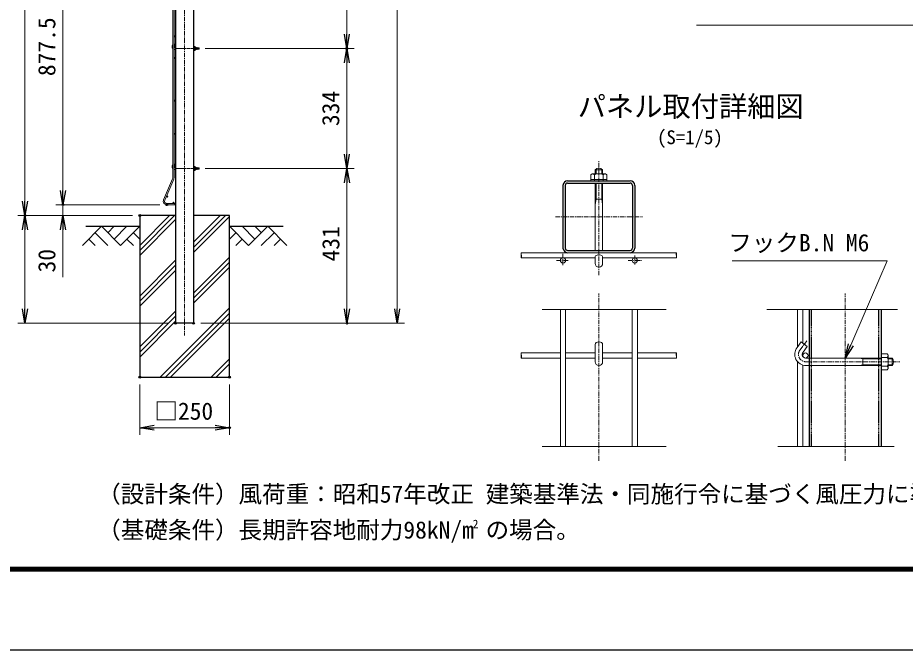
# Model space of a CAD drawing. Units: millimetres, scale not verified, with parts at other scales. Extents: x -4200 to 4200, y -2970 to 2970.
# Drawn here: x -554 to 1919, y -2970 to -1209 of the extents above; entities that cross this region are included whole.
import ezdxf
from ezdxf.enums import TextEntityAlignment as Align

# ---------------------------------------------------------------- set-up
doc = ezdxf.new("R2010")
doc.units = ezdxf.units.MM
doc.header["$LTSCALE"] = 10
doc.header["$PDMODE"] = 32
doc.header["$PDSIZE"] = 5
for name, pattern in [('USER1', [2, 1.25, -0.25, 0.25, -0.25]), ('USER2', [0.375, 0.25, -0.125]), ('USER3', [1.125, 0.75, -0.125, 0.125, -0.125])]:
    doc.linetypes.add(name, pattern=pattern)
for name, color, linetype, lineweight in [('0-0_D-TTL-TXT', 7, 'Continuous', 25), ('0-1_D-TTL', 7, 'Continuous', 25), ('0-2_D-BMK', 2, 'USER1', 13), ('0-3_D-STR2', 7, 'Continuous', 9), ('0-4_D-STR-DIM', 7, 'Continuous', 13), ('0-5_0', 7, 'Continuous', 25), ('0-7_D-STR-TXT', 7, 'Continuous', 13), ('0-8_D-STR3', 3, 'Continuous', 13), ('0-A_D-STR1', 1, 'Continuous', 25), ('0-B_D-BGD', 7, 'Continuous', 25), ('0-C_D-DCR-HCH', 7, 'Continuous', 13), ('0-D_D-STR4', 7, 'Continuous', 25)]:
    doc.layers.add(name, color=color, linetype=linetype, lineweight=lineweight)
doc.layers.add('0-6_DEFPOINTS', color=7, linetype='Continuous')
doc.styles.add('ＭＳ ゴシック', font='')
doc.styles.get('ＭＳ ゴシック').set_extended_font_data('MS Gothic')

# ---------------------------------------------------------------- blocks, each defined once
blk = doc.blocks.new('_OPEN')
at = {"layer": '0-5_0'}
blk.add_line((0, 0), (-10, 0), dxfattribs=at)
blk.add_lwpolyline([(-10, 1.667), (0, 0), (-10, -1.667)], dxfattribs=at)

msp = doc.modelspace()

# ---------------------------------------------------------------- linework, layer by layer
at = {"layer": '0-1_D-TTL', "color": 2}
msp.add_lwpolyline([(-4199.68, 2970.23), (4200.32, 2970.23), (4200.32, -2969.77), (-4199.68, -2969.77)], close=True, dxfattribs=at)
at = {"layer": '0-1_D-TTL'}
for points in [[(-3929.68, 2750.23), (3930.32, 2750.23), (3930.32, -2749.77), (-3929.68, -2749.77)], [(-3927.18, 2747.73), (3927.82, 2747.73), (3927.82, -2747.27), (-3927.18, -2747.27)], [(-3924.68, 2745.23), (3925.32, 2745.23), (3925.32, -2744.77), (-3924.68, -2744.77)], [(-3922.18, 2742.73), (3922.82, 2742.73), (3922.82, -2742.27), (-3922.18, -2742.27)], [(-3919.68, 2740.23), (3920.32, 2740.23), (3920.32, -2739.77), (-3919.68, -2739.77)]]:
    msp.add_lwpolyline(points, close=True, dxfattribs=at)
at = {"layer": '0-2_D-BMK'}
for p, q in [((-88.79, 53.46), (-88.79, -2094.14)), ((1065.31, -1926.22), (1065.31, -1608.7)), ((944.11, -1763.21), (1186.52, -1763.21)), ((965.31, -1866.61), (965.31, -1897.74)), ((1165.31, -1870.63), (1165.31, -1895.72)), ((946.76, -1884.81), (980.81, -1884.81)), ((1146.5, -1884.81), (1185.39, -1884.81)), ((1065.31, -2442.21), (1065.31, -1976.63)), ((1751.4, -2442.21), (1751.4, -1976.63)), ((1625.59, -2133.7), (1644.53, -2108.57)), ((1642.2, -2167.02), (1903.93, -2167.02))]:
    msp.add_line(p, q, dxfattribs=at)
at = {"layer": '0-2_D-BMK', "linetype": 'USER3'}
for p, q in [((-115.19, -1295.04), (-51.36, -1295.04)), ((-115.19, -1628.84), (-51.36, -1628.84))]:
    msp.add_line(p, q, dxfattribs=at)
at = {"layer": '0-2_D-BMK'}
msp.add_arc((1642.2, -2146.22), 20.8, 143, 270, dxfattribs=at)
at = {"layer": '0-3_D-STR2'}
for p, q in [((-121.89, -1654.78), (-121.89, -927.4)), ((-118.29, -1654.78), (-118.29, -927.4)), ((-147.3, -1715.93), (-122.4, -1657.28)), ((-143.98, -1717.34), (-119.09, -1658.69)), ((-116.29, -1726.24), (-138.09, -1726.24)), ((-116.29, -1729.84), (-138.09, -1729.84)), ((-116.29, -1726.24), (-116.29, -1729.84)), ((1281.26, -1863.21), (849.36, -1863.21)), ((1054.91, -1877.61), (849.36, -1877.61)), ((1281.26, -1877.61), (1075.71, -1877.61)), ((958.11, -2021.13), (958.11, -2402.61)), ((972.51, -2021.13), (972.51, -2402.61)), ((1158.11, -2021.13), (1158.11, -2402.61)), ((1172.51, -2021.13), (1172.51, -2402.61)), ((1619, -2125.16), (1619, -2021.13)), ((1633.4, -2114.82), (1633.4, -2021.13)), ((958.11, -2142.22), (849.35, -2142.22)), ((1054.91, -2142.22), (972.51, -2142.22)), ((1158.11, -2142.22), (1075.71, -2142.22)), ((1281.26, -2142.22), (1172.51, -2142.22)), ((1633.4, -2140.68), (1633.4, -2151.76)), ((958.11, -2156.62), (849.35, -2156.62)), ((1054.91, -2156.62), (972.51, -2156.62)), ((1158.11, -2156.62), (1075.71, -2156.62)), ((1281.26, -2156.62), (1172.51, -2156.62)), ((1619, -2402.61), (1619, -2167.08)), ((1633.4, -2402.61), (1633.4, -2176.15))]:
    msp.add_line(p, q, dxfattribs=at)
for centre, radius in [((-116.49, -1261.09), 1.8), ((-116.49, -1291.09), 1.8), ((-116.49, -1321.09), 1.8), ((-116.49, -1440.09), 1.8), ((-116.49, -1532.46), 1.8), ((-116.49, -1624.84), 1.8), ((-137.56, -1706.81), 1.8), ((-119.79, -1724.44), 1.8), ((965.31, -1884.81), 7.2), ((1165.31, -1884.81), 7.2), ((1640.72, -2149.41), 7.2)]:
    msp.add_circle(centre, radius, dxfattribs=at)
for centre, radius, start, end in [((-128.29, -1654.78), 6.4, 337, 0), ((-128.29, -1654.78), 6.4, 337, 0), ((-128.29, -1654.78), 10, 337, 0), ((-128.29, -1654.78), 10, 337, 0), ((-138.09, -1719.84), 10, 157, 270), ((-138.09, -1719.84), 6.4, 157, 270)]:
    msp.add_arc(centre, radius, start, end, dxfattribs=at)
for centre, ratio, start_param, end_param in [((849.36, -1866.81), 0.143611, 6.2831853, 9.424778), ((1281.27, -1874.02), 0.143651, 3.1457196, 6.2933134), ((849.35, -2145.82), 0.143611, 6.2831853, 9.424778), ((1281.26, -2153.02), 0.143651, 3.1457196, 6.2933134)]:
    msp.add_ellipse(centre, major_axis=(0, 3.6), ratio=ratio, start_param=start_param, end_param=end_param, dxfattribs=at)
for centre in [(849.36, -1874.01), (1281.26, -1866.81), (849.35, -2153.02), (1281.26, -2145.82)]:
    msp.add_ellipse(centre, major_axis=(0, 3.6), ratio=0.143611, dxfattribs=at)
at = {"layer": '0-4_D-STR-DIM'}
for p, q in [((-533.4, -1719.84), (-533.4, 0.16)), ((503.56, -2019.84), (503.56, 0.16)), ((-427.59, -1689.84), (-427.59, -892.34)), ((363.23, -1255.04), (363.23, -1001.34)), ((-31.36, -1295.04), (383.23, -1295.04)), ((-31.36, -1295.04), (383.23, -1295.04)), ((363.23, -1588.84), (363.23, -1335.04)), ((-31.36, -1628.84), (383.56, -1628.84)), ((-31.36, -1628.84), (383.23, -1628.84)), ((-427.59, -1689.84), (-427.59, -1649.84)), ((363.56, -1668.84), (363.56, -2019.84)), ((-158.09, -1729.84), (-447.59, -1729.84)), ((-158.09, -1729.84), (-447.59, -1729.84)), ((-427.59, -1729.84), (-427.59, -1759.84)), ((-233.79, -1759.84), (-553.4, -1759.84)), ((-233.79, -1759.84), (-553.4, -1759.84)), ((-233.79, -1759.84), (-447.59, -1759.84)), ((-533.4, -2019.84), (-533.4, -1799.84)), ((-427.59, -1799.84), (-427.59, -1931.48)), ((907.69, -2021.13), (1252.95, -2021.13)), ((1897.04, -2021.13), (1533.03, -2021.13)), ((-133.79, -2059.84), (-553.4, -2059.84)), ((-43.79, -2059.84), (523.56, -2059.84)), ((-43.79, -2059.84), (383.56, -2059.84)), ((-213.79, -2229.84), (-213.79, -2370.44)), ((36.21, -2229.84), (36.21, -2370.44)), ((-173.79, -2350.44), (-3.79, -2350.44)), ((1252.95, -2402.61), (907.69, -2402.61)), ((1887.77, -2402.61), (1563.35, -2402.61))]:
    msp.add_line(p, q, dxfattribs=at)
at = {"layer": '0-6_DEFPOINTS'}
for p in [(-51.36, -1295.04), (-51.36, -1295.04), (363.23, -1295.04), (-51.36, -1628.84), (-427.59, -1729.84), (-138.09, -1729.84), (-533.4, -1759.84), (-213.79, -1759.84), (-113.79, -2059.84), (-63.79, -2059.84), (363.56, -2059.84), (-213.79, -2209.84), (36.21, -2209.84), (36.21, -2350.44)]:
    msp.add_point(p, dxfattribs=at)
at = {"layer": '0-7_D-STR-TXT'}
msp.add_line((1337.37, -1229.55), (1942.08, -1229.55), dxfattribs=at)
msp.add_lwpolyline([(1436.63, -1885.86), (1868.01, -1885.86), (1752.19, -2154.78)], dxfattribs=at)
at = {"layer": '0-8_D-STR3'}
for p, q in [((-122.32, -1285.14), (-121.89, -1284.58)), ((-115.19, -1284.32), (-118.29, -1281.99)), ((-118.17, -1288.27), (-115.19, -1284.32)), ((-116.09, -1292.44), (-113.79, -1292.44)), ((-116.09, -1297.64), (-113.79, -1297.64)), ((-59.66, -1289.51), (-63.79, -1289.51)), ((-59.66, -1292.28), (-63.79, -1292.28)), ((-59.66, -1297.8), (-63.79, -1297.8)), ((-59.66, -1300.56), (-63.79, -1300.56)), ((-59.16, -1290.88), (-59.16, -1299.38)), ((-59.16, -1292.44), (-56.05, -1292.44)), ((-59.16, -1297.64), (-56.05, -1297.64)), ((-56.05, -1292.44), (-56.05, -1297.64)), ((-122.32, -1618.94), (-121.89, -1618.38)), ((-115.19, -1618.12), (-118.29, -1615.79)), ((-118.17, -1622.07), (-115.19, -1618.12)), ((-116.09, -1626.24), (-113.79, -1626.24)), ((-116.09, -1631.44), (-113.79, -1631.44)), ((-59.66, -1623.31), (-63.79, -1623.31)), ((-59.66, -1626.08), (-63.79, -1626.08)), ((-59.66, -1631.6), (-63.79, -1631.6)), ((-59.16, -1624.68), (-59.16, -1633.18)), ((-59.16, -1631.44), (-56.05, -1631.44)), ((1057.31, -1643.93), (1057.31, -1630.56)), ((1073.31, -1643.93), (1073.31, -1630.56)), ((-59.66, -1634.36), (-63.79, -1634.36)), ((1083.97, -1643.93), (1046.65, -1643.93)), ((1049.41, -1643.93), (1053.31, -1646.19)), ((1057.21, -1643.93), (1053.31, -1646.19)), ((1053.31, -1646.19), (1053.31, -1663.21)), ((1054.91, -1632.26), (1075.71, -1632.26)), ((1054.91, -1643.93), (1054.91, -1632.26)), ((1073.41, -1643.93), (1077.31, -1646.19)), ((1075.71, -1643.93), (1075.71, -1632.26)), ((1081.21, -1643.93), (1077.31, -1646.19)), ((1077.31, -1646.19), (1077.31, -1663.21)), ((1083.97, -1643.93), (1087.87, -1646.19)), ((1087.87, -1646.19), (1087.87, -1663.21)), ((1087.87, -1659.61), (1042.75, -1659.61)), ((1054.91, -1856.81), (1054.91, -1669.61)), ((1057.31, -1714.41), (1057.31, -1669.61)), ((1073.31, -1714.41), (1073.31, -1669.61)), ((1075.71, -1856.81), (1075.71, -1669.61)), ((1075.71, -1714.41), (1054.91, -1714.41)), ((1057.31, -1714.41), (1054.91, -1728.81)), ((1073.31, -1714.41), (1075.71, -1728.81)), ((1054.91, -1875.51), (1054.91, -1893.21)), ((1075.71, -1875.51), (1075.71, -1893.21)), ((1054.91, -2118.34), (1054.91, -2167.02)), ((1075.71, -2167.02), (1075.71, -2118.34)), ((1617.28, -2127.44), (1629.19, -2111.64)), ((1645.8, -2124.16), (1629.19, -2111.64)), ((1633.9, -2139.96), (1645.8, -2124.16)), ((1868.43, -2144.46), (1851.4, -2144.46)), ((1851.4, -2144.46), (1851.4, -2191.98)), ((1642.2, -2156.62), (1851.4, -2156.62)), ((1790.6, -2156.62), (1800.2, -2159.02)), ((1790.6, -2177.42), (1800.2, -2175.02)), ((1800.2, -2156.62), (1800.2, -2177.42)), ((1800.2, -2159.02), (1851.4, -2159.02)), ((1800.2, -2175.02), (1851.4, -2175.02)), ((1868.43, -2155.02), (1851.4, -2155.02)), ((1870.68, -2151.12), (1868.43, -2155.02)), ((1870.68, -2158.92), (1868.43, -2155.02)), ((1870.68, -2175.12), (1868.43, -2179.02)), ((1870.68, -2156.62), (1882.36, -2156.62)), ((1870.68, -2159.02), (1884.06, -2159.02)), ((1870.68, -2175.02), (1884.06, -2175.02)), ((1882.36, -2156.62), (1882.36, -2177.42)), ((1642.2, -2177.42), (1851.4, -2177.42)), ((1868.43, -2179.02), (1851.4, -2179.02)), ((1868.43, -2189.58), (1851.4, -2189.58)), ((1870.68, -2182.92), (1868.43, -2179.02)), ((1870.68, -2185.68), (1868.43, -2189.58)), ((1870.68, -2177.42), (1882.36, -2177.42))]:
    msp.add_line(p, q, dxfattribs=at)
for points in [[(-59.16, -1626.24), (-56.05, -1626.24), (-56.05, -1631.44)], [(1046.65, -1643.93), (1042.75, -1646.19), (1042.75, -1663.21)], [(1870.68, -2185.68), (1870.68, -2148.36), (1868.43, -2144.46)]]:
    msp.add_lwpolyline(points, dxfattribs=at)
for centre, radius, start, end in [((-116.09, -1289.84), 7.8, 143, 221.96156), ((-116.09, -1289.84), 2.6, 143, 147.797), ((-116.09, -1289.84), 2.6, 212.203, 270), ((-116.09, -1289.84), 7.8, 253.6171, 270), ((-67.04, -1295.04), 7.88, 339.48158, 20.51842), ((-61.28, -1299.18), 2.13, 319.53759, 40.46241), ((-61.31, -1290.9), 2.16, 320.19668, 39.80332), ((-59.09, -1295.04), 4, 319.4584, 40.5416), ((-116.09, -1623.64), 7.8, 143, 221.96156), ((-116.09, -1623.64), 2.6, 143, 147.797), ((-116.09, -1623.64), 2.6, 212.203, 270), ((-116.09, -1623.64), 7.8, 253.6171, 270), ((-67.04, -1628.84), 7.88, 339.48158, 20.51842), ((-61.28, -1632.98), 2.13, 319.53759, 40.46241), ((-61.31, -1624.7), 2.16, 320.19668, 39.80332), ((-59.09, -1628.84), 4, 319.4584, 40.5416), ((1065.31, -1644.41), 16, 49.4584, 130.5416), ((1065.31, -1893.21), 10.4, 180, 0), ((1642.2, -2146.22), 31.2, 143, 270), ((1642.2, -2146.22), 10.4, 143, 270), ((1065.31, -2167.02), 10.4, 180, 0), ((1870.2, -2167.02), 16, 319.4584, 40.5416)]:
    msp.add_arc(centre, radius, start, end, dxfattribs=at)
for centre, major_axis, start_param, end_param in [((1065.31, -1875.57), (10.4, 0), 0, 3.1415927), ((1065.31, -2118.4), (-10.4, 0), 3.1415927, 6.2831853)]:
    msp.add_ellipse(centre, major_axis=major_axis, ratio=0.649974, start_param=start_param, end_param=end_param, dxfattribs=at)
at = {"layer": '0-A_D-STR1'}
for p, q in [((-113.79, 60.21), (-113.79, -2059.84)), ((-63.79, 46.81), (-63.79, -2059.84)), ((965.31, -1676.01), (965.31, -1850.41)), ((971.71, -1676.01), (971.71, -1850.41)), ((978.11, -1663.21), (1152.51, -1663.21)), ((978.11, -1669.61), (1152.51, -1669.61)), ((1158.91, -1676.01), (1158.91, -1850.41)), ((1165.31, -1676.01), (1165.31, -1850.41)), ((978.11, -1856.81), (1152.51, -1856.81)), ((1651.4, -2021.13), (1651.4, -2402.61)), ((1851.4, -2021.13), (1851.4, -2402.61)), ((-63.79, -2059.84), (-113.79, -2059.84))]:
    msp.add_line(p, q, dxfattribs=at)
at = {"layer": '0-A_D-STR1', "linetype": 'USER2'}
for p, q in [((1657.8, -2402.61), (1657.8, -2021.13)), ((1845, -2402.61), (1845, -2021.13))]:
    msp.add_line(p, q, dxfattribs=at)
at = {"layer": '0-A_D-STR1'}
for centre, radius, start, end in [((978.11, -1676.01), 12.8, 90, 180), ((978.11, -1676.01), 6.4, 90, 180), ((1152.51, -1676.01), 12.8, 0, 90), ((1152.51, -1676.01), 6.4, 0, 90), ((978.11, -1850.41), 12.8, 180, 270), ((978.11, -1850.41), 6.4, 180, 270), ((1152.51, -1850.41), 6.4, 270, 0), ((1152.51, -1850.41), 12.8, 270, 0)]:
    msp.add_arc(centre, radius, start, end, dxfattribs=at)
at = {"layer": '0-B_D-BGD'}
for p, q in [((-363.79, -1789.84), (-213.79, -1789.84)), ((36.21, -1789.84), (186.21, -1789.84))]:
    msp.add_line(p, q, dxfattribs=at)
at = {"layer": '0-C_D-DCR-HCH'}
for p, q in [((-213.79, -1842.83), (-130.8, -1759.84)), ((-213.79, -1856.97), (-116.66, -1759.84)), ((-213.79, -1871.11), (-113.79, -1771.11)), ((-63.79, -1848.39), (24.76, -1759.84)), ((-63.79, -1834.25), (10.62, -1759.84)), ((-63.79, -1862.54), (36.21, -1762.54)), ((-320.22, -1789.84), (-373.43, -1843.05)), ((-320.22, -1789.84), (-267, -1843.05)), ((-302.48, -1807.58), (-284.74, -1789.84)), ((-284.74, -1825.31), (-249.27, -1789.84)), ((-267, -1843.05), (-213.79, -1789.84)), ((89.42, -1843.05), (36.21, -1789.84)), ((107.16, -1825.31), (71.68, -1789.84)), ((142.63, -1789.84), (89.42, -1843.05)), ((124.99, -1807.67), (107.16, -1789.84)), ((142.63, -1789.84), (195.84, -1843.05)), ((-355.69, -1825.31), (-337.87, -1843.05)), ((-337.95, -1807.58), (-302.32, -1843.05)), ((-249.27, -1825.31), (-231.45, -1843.05)), ((-231.53, -1807.58), (-213.79, -1825.23)), ((53.94, -1807.58), (36.21, -1825.23)), ((71.68, -1825.31), (53.86, -1843.05)), ((160.37, -1807.58), (124.73, -1843.05)), ((178.11, -1825.31), (160.29, -1843.05)), ((-63.79, -1975.67), (36.21, -1875.67)), ((-213.79, -1984.25), (-113.79, -1884.25)), ((-213.79, -1998.39), (-113.79, -1898.39)), ((-63.79, -1989.81), (36.21, -1889.81)), ((-213.79, -2012.54), (-113.79, -1912.54)), ((-63.79, -2003.96), (36.21, -1903.96)), ((-213.79, -2125.67), (-113.79, -2025.67)), ((-156.54, -2209.84), (36.21, -2017.09)), ((-213.79, -2139.81), (-113.79, -2039.81)), ((-142.4, -2209.84), (36.21, -2031.24)), ((-128.25, -2209.84), (36.21, -2045.38)), ((-213.79, -2153.96), (-113.79, -2053.96)), ((-15.12, -2209.84), (36.21, -2158.51)), ((-0.97, -2209.84), (36.21, -2172.66))]:
    msp.add_line(p, q, dxfattribs=at)
at = {"layer": '0-D_D-STR4'}
msp.add_lwpolyline([(-113.79, -1759.84), (-213.79, -1759.84), (-213.79, -2209.84), (36.21, -2209.84), (36.21, -1759.84), (-63.79, -1759.84)], dxfattribs=at)

# ---------------------------------------------------------------- block references
at = {"layer": '0-4_D-STR-DIM', "xscale": 4, "yscale": 4}
for p, rotation in [((363.23, -1295.04), 270), ((363.23, -1295.04), 90), ((363.23, -1628.84), 270), ((363.56, -1628.84), 90), ((-427.59, -1729.84), 270), ((-427.59, -1729.84), 270), ((-533.4, -1759.84), 270), ((-533.4, -1759.84), 90), ((-427.59, -1759.84), 90), ((-533.4, -2059.84), 270), ((363.56, -2059.84), 270), ((503.56, -2059.84), 270), ((-213.79, -2350.44), 180)]:
    msp.add_blockref('_OPEN', p, dxfattribs=dict(at, rotation=rotation))
msp.add_blockref('_OPEN', (36.21, -2350.44), dxfattribs=at)
at = {"layer": '0-7_D-STR-TXT', "xscale": 4, "yscale": 4, "rotation": 246.69874}
msp.add_blockref('_OPEN', (1751.4, -2156.62), dxfattribs=at)

# ---------------------------------------------------------------- texts
at = {"layer": '0-0_D-TTL-TXT', "style": 'ＭＳ ゴシック'}
for s, height, p in [('パネル取付詳細図', 57.7, (1006.28, -1502.33)), ('(S=1/5)', 38.49, (1227.19, -1572.77)), ('（設計条件）風荷重：昭和57年改正 建築基準法・同施行令に基づく風圧力に準拠。', 48.09, (-332.13, -2573.38)), ('（基礎条件）長期許容地耐力98kN/m の場合。', 48.09, (-332.13, -2673.38)), ('2', 24.05, (713.34, -2637.57))]:
    msp.add_text(s, height=height, dxfattribs=at).set_placement(p, align=Align.BOTTOM_LEFT)
at = {"layer": '0-4_D-STR-DIM', "style": 'ＭＳ ゴシック'}
for s, p in [('877.5', (-434.34, -1371.81)), ('334', (356.48, -1510.94)), ('431', (356.82, -1887.76)), ('30', (-434.34, -1918.29))]:
    msp.add_text(s, height=48.09, rotation=90, dxfattribs=at).set_placement(p, align=Align.BOTTOM_LEFT)
msp.add_text('□250', height=48.09, dxfattribs=at).set_placement((-172.94, -2342.68), align=Align.BOTTOM_LEFT)
at = {"layer": '0-7_D-STR-TXT', "style": 'ＭＳ ゴシック'}
msp.add_text('フックB.N M6', height=48.09, dxfattribs=at).set_placement((1425.72, -1873.91), align=Align.BOTTOM_LEFT)

doc.saveas('drawing.dxf')
